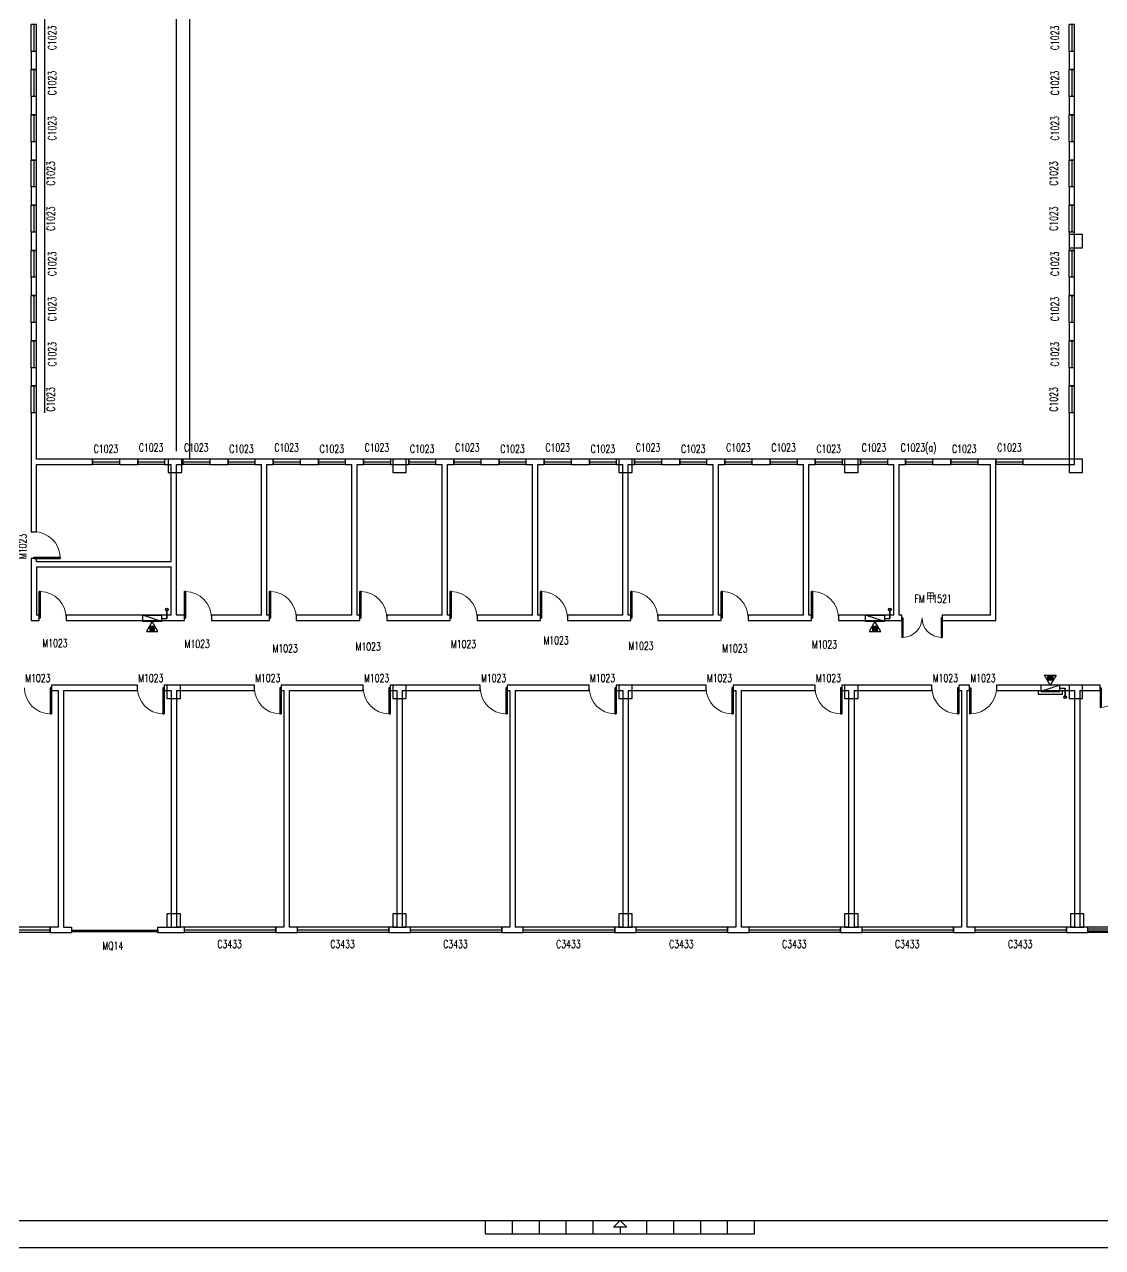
# Model space of a CAD drawing. Header units: inches. Extents: x -867 to 118033, y 1134206 to 1218306.
# Drawn here: x 36433 to 76525, y 1134206 to 1179677 of the extents above; entities that cross this region are included whole.
import ezdxf

# ---------------------------------------------------------------- set-up
doc = ezdxf.new("R2010")
doc.units = ezdxf.units.IN
doc.header["$MEASUREMENT"] = 0
for name, color, linetype in [('COLUMN', 10, 'Continuous'), ('CURTWALL', 10, 'Continuous'), ('DOOR_FIRE', 10, 'Continuous'), ('DOOR_FIRE_TEXT', 10, 'Continuous'), ('WALL', 10, 'Continuous'), ('WINDOW', 10, 'Continuous'), ('WINDOW_TEXT', 10, 'Continuous')]:
    doc.layers.add(name, color=color, linetype=linetype)
doc.styles.add('_TCH_WINDOW', font='SIMPLEX', dxfattribs={"bigfont": 'GBCBIG'})

msp = doc.modelspace()

# ---------------------------------------------------------------- linework, layer by layer
at = {"color": 7}
for p, q in [((42083, 1163816), (42083, 1187817)), ((42583, 1163516), (42583, 1188117)), ((53583, 1134711), (53583, 1135211)), ((54583, 1134711), (54583, 1135211)), ((55583, 1134711), (55583, 1135211)), ((56583, 1134711), (56583, 1135211)), ((57583, 1134711), (57583, 1135211)), ((58583, 1134961), (58583, 1134711)), ((59583, 1134711), (59583, 1135211)), ((60583, 1134711), (60583, 1135211)), ((61583, 1134711), (61583, 1135211)), ((62583, 1134711), (62583, 1135211)), ((63583, 1134711), (63583, 1135211)), ((53583, 1134711), (63583, 1134711)), ((-867, 1134206), (118033, 1134206))]:
    msp.add_line(p, q, dxfattribs=at)
at = {"color": 1}
for p, q in [((41733, 1157596), (41733, 1157926)), ((68613, 1157596), (68613, 1157926)), ((41533, 1157596), (41733, 1157596)), ((68413, 1157596), (68613, 1157596)), ((74933, 1154997), (75133, 1154997)), ((74933, 1154997), (75133, 1154997)), ((75133, 1154997), (75133, 1154667)), ((75133, 1154997), (75133, 1154667))]:
    msp.add_line(p, q, dxfattribs=at)
at = {"color": 1, "linetype": 'Continuous', "ltscale": 2}
for p, q in [((41733, 1157926), (41733, 1157596)), ((68613, 1157926), (68613, 1157596)), ((75133, 1154667), (75133, 1154997)), ((75133, 1154667), (75133, 1154997))]:
    msp.add_line(p, q, dxfattribs=at)
at = {"color": 8}
for p, q in [((41095, 1157122), (41271, 1157298)), ((41095, 1157263), (41129, 1157298)), ((41095, 1157235), (41157, 1157298)), ((41095, 1157206), (41186, 1157298)), ((41095, 1157178), (41214, 1157298)), ((41095, 1157150), (41242, 1157298)), ((41123, 1157122), (41271, 1157269)), ((41151, 1157122), (41271, 1157241)), ((67975, 1157178), (68094, 1157298)), ((67975, 1157206), (68066, 1157298)), ((67975, 1157263), (68009, 1157298)), ((67975, 1157235), (68037, 1157298)), ((67975, 1157150), (68122, 1157298)), ((67975, 1157122), (68151, 1157298)), ((68003, 1157122), (68151, 1157269)), ((68031, 1157122), (68151, 1157241)), ((41179, 1157122), (41271, 1157213)), ((41208, 1157122), (41271, 1157184)), ((41236, 1157122), (41271, 1157156)), ((68059, 1157122), (68151, 1157213)), ((68088, 1157122), (68151, 1157184)), ((68116, 1157122), (68151, 1157156)), ((74495, 1155471), (74671, 1155295)), ((74495, 1155443), (74642, 1155295)), ((74495, 1155415), (74614, 1155295)), ((74523, 1155471), (74671, 1155324)), ((74551, 1155471), (74671, 1155352)), ((74579, 1155471), (74671, 1155380)), ((74608, 1155471), (74671, 1155409)), ((74636, 1155471), (74671, 1155437)), ((74495, 1155387), (74586, 1155295)), ((74495, 1155358), (74557, 1155295)), ((74495, 1155330), (74529, 1155295))]:
    msp.add_line(p, q, dxfattribs=at)
at = {"color": 7}
msp.add_lwpolyline([(117033, 1135206), (117033, 1217306), (1633, 1217306), (1633, 1135206)], close=True, dxfattribs=at)
msp.add_lwpolyline([(41643, 1187817), (37183, 1187817), (37183, 1165237)], dxfattribs=at)
at = {"color": 30, "linetype": 'Continuous'}
for points in [[(40833, 1157716), (41533, 1157716), (41533, 1157476), (40833, 1157476)], [(40833, 1157716), (41533, 1157716), (41533, 1157476), (40833, 1157716)], [(67713, 1157716), (68413, 1157716), (68413, 1157476), (67713, 1157716)], [(67713, 1157716), (68413, 1157716), (68413, 1157476), (67713, 1157476)], [(74233, 1154877), (74933, 1154877), (74933, 1155117), (74233, 1155117)], [(74233, 1154877), (74933, 1154877), (74933, 1155117), (74233, 1155117)], [(74233, 1154877), (74933, 1154877), (74933, 1155117), (74233, 1154877)], [(74233, 1154877), (74933, 1154877), (74933, 1155117), (74233, 1154877)]]:
    msp.add_lwpolyline(points, close=True, dxfattribs=at)
at = {"color": 2}
for points in [[(41183, 1157476), (40968, 1157104), (41397, 1157104)], [(41095, 1157122), (41271, 1157122), (41271, 1157298), (41095, 1157298)], [(68063, 1157476), (67848, 1157104), (68277, 1157104)], [(67975, 1157122), (68151, 1157122), (68151, 1157298), (67975, 1157298)], [(74583, 1155117), (74368, 1155489), (74797, 1155489)], [(74495, 1155471), (74671, 1155471), (74671, 1155295), (74495, 1155295)]]:
    msp.add_lwpolyline(points, close=True, dxfattribs=at)
at = {"color": 30}
msp.add_lwpolyline([(74133, 1154916), (74133, 1154776), (75033, 1154776), (75033, 1154916)], dxfattribs=at)
at = {"color": 7}
msp.add_polyline3d([(58833, 1134961, 0), (58333, 1134961, 0), (58583, 1135211, 0)], close=True, dxfattribs=at)
at = {"color": 2}
for centre in [(41733, 1157926), (68613, 1157926), (75133, 1154667), (75133, 1154667)]:
    msp.add_circle(centre, 50, dxfattribs=at)
at = {"layer": 'COLUMN', "color": 2, "ltscale": 3}
for points in [[(75783, 1171367), (75783, 1171867), (75283, 1171867), (75283, 1171367)], [(42283, 1163016), (42283, 1163516), (41783, 1163516), (41783, 1163016)], [(50633, 1163016), (50633, 1163516), (50133, 1163516), (50133, 1163016)], [(59033, 1163016), (59033, 1163516), (58533, 1163516), (58533, 1163016)], [(67433, 1163016), (67433, 1163516), (66933, 1163516), (66933, 1163016)], [(75783, 1163016), (75783, 1163516), (75283, 1163516), (75283, 1163016)], [(42233, 1154617), (42233, 1155117), (41733, 1155117), (41733, 1154617)], [(50633, 1154617), (50633, 1155117), (50133, 1155117), (50133, 1154617)], [(59033, 1154617), (59033, 1155117), (58533, 1155117), (58533, 1154617)], [(67433, 1154617), (67433, 1155117), (66933, 1155117), (66933, 1154617)], [(75783, 1154617), (75783, 1155117), (75283, 1155117), (75283, 1154617)], [(42233, 1146117), (42233, 1146617), (41733, 1146617), (41733, 1146117)], [(50633, 1146117), (50633, 1146617), (50133, 1146617), (50133, 1146117)], [(59033, 1146117), (59033, 1146617), (58533, 1146617), (58533, 1146117)], [(67433, 1146117), (67433, 1146617), (66933, 1146617), (66933, 1146117)], [(75833, 1146117), (75833, 1146617), (75333, 1146617), (75333, 1146117)]]:
    msp.add_lwpolyline(points, close=True, dxfattribs=at)
at = {"layer": 'CURTWALL', "color": 4}
for p, q in [((41423, 1145997), (38183, 1145997)), ((41423, 1145947), (38183, 1145947))]:
    msp.add_line(p, q, dxfattribs=at)
at = {"layer": 'DOOR_FIRE', "color": 7}
for p, q in [((69063, 1157617), (69100, 1157617)), ((69063, 1157617), (69063, 1156885)), ((69100, 1157617), (69100, 1156885)), ((70525, 1157617), (70525, 1156885)), ((70563, 1157617), (70525, 1157617)), ((70563, 1157617), (70563, 1156885)), ((69100, 1156885), (69063, 1156885)), ((70525, 1156885), (70563, 1156885)), ((76433, 1155017), (76470, 1155017)), ((76433, 1155017), (76433, 1154285)), ((76470, 1155017), (76470, 1154285)), ((76470, 1154285), (76433, 1154285))]:
    msp.add_line(p, q, dxfattribs=at)
at = {"layer": 'DOOR_FIRE', "color": 7, "lineweight": 13}
for centre, start, end in [((69081, 1157617), 271.4693, 0), ((70544, 1157617), 180, 268.5307), ((76451, 1155017), 271.4693, 0)]:
    msp.add_arc(centre, 731, start, end, dxfattribs=at)
at = {"layer": 'WALL', "color": 2}
for p, q in [((36683, 1178677), (36683, 1177997)), ((36883, 1178677), (36683, 1178677)), ((36883, 1177997), (36883, 1178677)), ((75283, 1178677), (75283, 1177997)), ((75483, 1178677), (75283, 1178677)), ((75483, 1177997), (75483, 1178677)), ((36683, 1177997), (36883, 1177997)), ((75283, 1177997), (75483, 1177997)), ((36883, 1176997), (36683, 1176997)), ((36683, 1176997), (36683, 1176317)), ((36883, 1176317), (36883, 1176997)), ((75283, 1176997), (75283, 1176317)), ((75483, 1176997), (75283, 1176997)), ((75483, 1176317), (75483, 1176997)), ((36683, 1176317), (36883, 1176317)), ((75283, 1176317), (75483, 1176317)), ((36883, 1175317), (36683, 1175317)), ((36683, 1175317), (36683, 1174637)), ((36883, 1174637), (36883, 1175317)), ((75283, 1175317), (75283, 1174637)), ((75483, 1175317), (75283, 1175317)), ((75483, 1174637), (75483, 1175317)), ((36683, 1174637), (36883, 1174637)), ((75283, 1174637), (75483, 1174637)), ((36883, 1173637), (36683, 1173637)), ((36683, 1173637), (36683, 1172957)), ((36883, 1172957), (36883, 1173637)), ((75283, 1173637), (75283, 1172957)), ((75483, 1173637), (75283, 1173637)), ((75483, 1172957), (75483, 1173637)), ((36683, 1172957), (36883, 1172957)), ((75283, 1172957), (75483, 1172957)), ((36883, 1171957), (36683, 1171957)), ((36683, 1171957), (36683, 1171277)), ((36883, 1171277), (36883, 1171957)), ((75483, 1171957), (75283, 1171957)), ((75283, 1171957), (75283, 1171277)), ((75483, 1171277), (75483, 1171957)), ((36683, 1171277), (36883, 1171277)), ((75283, 1171277), (75483, 1171277)), ((36683, 1170277), (36683, 1169597)), ((36883, 1170277), (36683, 1170277)), ((36883, 1169597), (36883, 1170277)), ((75283, 1170277), (75283, 1169597)), ((75483, 1170277), (75283, 1170277)), ((75483, 1169597), (75483, 1170277)), ((36683, 1169597), (36883, 1169597)), ((75283, 1169597), (75483, 1169597)), ((36883, 1168597), (36683, 1168597)), ((36683, 1168597), (36683, 1167917)), ((36883, 1167917), (36883, 1168597)), ((75283, 1168597), (75283, 1167917)), ((75483, 1168597), (75283, 1168597)), ((75483, 1167917), (75483, 1168597)), ((36683, 1167917), (36883, 1167917)), ((75283, 1167917), (75483, 1167917)), ((36883, 1166917), (36683, 1166917)), ((36683, 1166917), (36683, 1166237)), ((36883, 1166237), (36883, 1166917)), ((75283, 1166917), (75283, 1166237)), ((75483, 1166917), (75283, 1166917)), ((75483, 1166237), (75483, 1166917)), ((36683, 1166237), (36883, 1166237)), ((75283, 1166237), (75483, 1166237)), ((36883, 1165237), (36683, 1165237)), ((36683, 1165237), (36683, 1163416)), ((36883, 1163516), (36883, 1165237)), ((75283, 1165237), (75283, 1163516)), ((75483, 1165237), (75283, 1165237)), ((75483, 1163316), (75483, 1165237)), ((36683, 1163416), (36683, 1160817)), ((38963, 1163516), (36883, 1163516)), ((36883, 1160817), (36883, 1163316)), ((36883, 1163316), (38963, 1163316)), ((38963, 1163316), (38963, 1163516)), ((39963, 1163516), (39963, 1163316)), ((40643, 1163516), (39963, 1163516)), ((39963, 1163316), (40643, 1163316)), ((40643, 1163316), (40643, 1163516)), ((41643, 1163516), (41643, 1163316)), ((41983, 1163516), (41643, 1163516)), ((41643, 1163316), (41883, 1163316)), ((41883, 1159717), (41883, 1163316)), ((42323, 1163516), (41983, 1163516)), ((42083, 1159617), (42083, 1163316)), ((42083, 1163316), (42323, 1163316)), ((42323, 1163316), (42323, 1163516)), ((44003, 1163516), (43323, 1163516)), ((43323, 1163516), (43323, 1163316)), ((43323, 1163316), (44003, 1163316)), ((44003, 1163316), (44003, 1163516)), ((45343, 1163516), (45003, 1163516)), ((45003, 1163516), (45003, 1163316)), ((45003, 1163316), (45243, 1163316)), ((45243, 1157716), (45243, 1163316)), ((45683, 1163516), (45343, 1163516)), ((45443, 1163316), (45683, 1163316)), ((45443, 1157716), (45443, 1163316)), ((45683, 1163316), (45683, 1163516)), ((47363, 1163516), (46683, 1163516)), ((46683, 1163516), (46683, 1163316)), ((46683, 1163316), (47363, 1163316)), ((47363, 1163316), (47363, 1163516)), ((48703, 1163516), (48363, 1163516)), ((48363, 1163516), (48363, 1163316)), ((48363, 1163316), (48603, 1163316)), ((48603, 1157716), (48603, 1163316)), ((49043, 1163516), (48703, 1163516)), ((48803, 1157716), (48803, 1163316)), ((48803, 1163316), (49043, 1163316)), ((49043, 1163316), (49043, 1163516)), ((50723, 1163516), (50043, 1163516)), ((50043, 1163516), (50043, 1163316)), ((50043, 1163316), (50723, 1163316)), ((50723, 1163316), (50723, 1163516)), ((52063, 1163516), (51723, 1163516)), ((51723, 1163516), (51723, 1163316)), ((51723, 1163316), (51963, 1163316)), ((51963, 1157716), (51963, 1163316)), ((52403, 1163516), (52063, 1163516)), ((52163, 1157716), (52163, 1163316)), ((52163, 1163316), (52403, 1163316)), ((52403, 1163316), (52403, 1163516)), ((54083, 1163516), (53403, 1163516)), ((53403, 1163516), (53403, 1163316)), ((53403, 1163316), (54083, 1163316)), ((54083, 1163316), (54083, 1163516)), ((55423, 1163516), (55083, 1163516)), ((55083, 1163516), (55083, 1163316)), ((55083, 1163316), (55323, 1163316)), ((55323, 1157716), (55323, 1163316)), ((55763, 1163516), (55423, 1163516)), ((55523, 1163316), (55763, 1163316)), ((55523, 1157716), (55523, 1163316)), ((55763, 1163316), (55763, 1163516)), ((57443, 1163516), (56763, 1163516)), ((56763, 1163516), (56763, 1163316)), ((56763, 1163316), (57443, 1163316)), ((57443, 1163316), (57443, 1163516)), ((58783, 1163516), (58443, 1163516)), ((58443, 1163516), (58443, 1163316)), ((58443, 1163316), (58683, 1163316)), ((58683, 1157716), (58683, 1163316)), ((59123, 1163516), (58783, 1163516)), ((58883, 1157716), (58883, 1163316)), ((58883, 1163316), (59123, 1163316)), ((59123, 1163316), (59123, 1163516)), ((60803, 1163516), (60123, 1163516)), ((60123, 1163516), (60123, 1163316)), ((60123, 1163316), (60803, 1163316)), ((60803, 1163316), (60803, 1163516)), ((61803, 1163516), (61803, 1163316)), ((62143, 1163516), (61803, 1163516)), ((61803, 1163316), (62043, 1163316)), ((62043, 1157716), (62043, 1163316)), ((62483, 1163516), (62143, 1163516)), ((62243, 1157716), (62243, 1163316)), ((62243, 1163316), (62483, 1163316)), ((62483, 1163316), (62483, 1163516)), ((63483, 1163516), (63483, 1163316)), ((64163, 1163516), (63483, 1163516)), ((63483, 1163316), (64163, 1163316)), ((64163, 1163316), (64163, 1163516)), ((65503, 1163516), (65163, 1163516)), ((65163, 1163516), (65163, 1163316)), ((65163, 1163316), (65403, 1163316)), ((65403, 1157716), (65403, 1163316)), ((65843, 1163516), (65503, 1163516)), ((65603, 1157716), (65603, 1163316)), ((65603, 1163316), (65843, 1163316)), ((65843, 1163316), (65843, 1163516)), ((66843, 1163516), (66843, 1163316)), ((67523, 1163516), (66843, 1163516)), ((66843, 1163316), (67523, 1163316)), ((67523, 1163316), (67523, 1163516)), ((68523, 1163516), (68523, 1163316)), ((68863, 1163516), (68523, 1163516)), ((68523, 1163316), (68763, 1163316)), ((68763, 1157716), (68763, 1163316)), ((69203, 1163516), (68863, 1163516)), ((68963, 1157716), (68963, 1163316)), ((68963, 1163316), (69203, 1163316)), ((69203, 1163316), (69203, 1163516)), ((70883, 1163516), (70203, 1163516)), ((70203, 1163516), (70203, 1163316)), ((70203, 1163316), (70883, 1163316)), ((70883, 1163316), (70883, 1163516)), ((71883, 1163516), (71883, 1163316)), ((72463, 1163516), (71883, 1163516)), ((71883, 1163316), (72363, 1163316)), ((72363, 1157716), (72363, 1163316)), ((72563, 1163516), (72463, 1163516)), ((72563, 1163316), (72563, 1163516)), ((72563, 1157517), (72563, 1163316)), ((75283, 1163516), (73563, 1163516)), ((73563, 1163516), (73563, 1163316)), ((73563, 1163316), (75483, 1163316)), ((36683, 1160817), (36883, 1160817)), ((36683, 1159817), (36683, 1159617)), ((36883, 1159817), (36683, 1159817)), ((36683, 1159617), (36683, 1157517)), ((36883, 1159717), (36883, 1159817)), ((36883, 1159717), (41883, 1159717)), ((36883, 1159517), (41883, 1159517)), ((36883, 1159517), (36883, 1157716)), ((41883, 1157716), (41883, 1159517)), ((42083, 1157716), (42083, 1159617)), ((36983, 1157716), (36883, 1157716)), ((36983, 1157517), (36983, 1157716)), ((37983, 1157716), (37983, 1157517)), ((41883, 1157716), (37983, 1157716)), ((42383, 1157716), (42083, 1157716)), ((42383, 1157517), (42383, 1157716)), ((45243, 1157716), (43383, 1157716)), ((43383, 1157716), (43383, 1157517)), ((45543, 1157716), (45443, 1157716)), ((45543, 1157517), (45543, 1157716)), ((48603, 1157716), (46543, 1157716)), ((46543, 1157716), (46543, 1157517)), ((48903, 1157716), (48803, 1157716)), ((48903, 1157517), (48903, 1157716)), ((51963, 1157716), (49903, 1157716)), ((49903, 1157716), (49903, 1157517)), ((52263, 1157716), (52163, 1157716)), ((52263, 1157517), (52263, 1157716)), ((53263, 1157716), (53263, 1157517)), ((55323, 1157716), (53263, 1157716)), ((55623, 1157716), (55523, 1157716)), ((55623, 1157517), (55623, 1157716)), ((56623, 1157716), (56623, 1157517)), ((58683, 1157716), (56623, 1157716)), ((58983, 1157716), (58883, 1157716)), ((58983, 1157517), (58983, 1157716)), ((59983, 1157716), (59983, 1157517)), ((62043, 1157716), (59983, 1157716)), ((62343, 1157716), (62243, 1157716)), ((62343, 1157517), (62343, 1157716)), ((65403, 1157716), (63343, 1157716)), ((63343, 1157716), (63343, 1157517)), ((65703, 1157716), (65603, 1157716)), ((65703, 1157517), (65703, 1157716)), ((68763, 1157716), (66703, 1157716)), ((66703, 1157716), (66703, 1157517)), ((69063, 1157716), (68963, 1157716)), ((69063, 1157517), (69063, 1157716)), ((70563, 1157716), (70563, 1157517)), ((72363, 1157716), (70563, 1157716)), ((36683, 1157517), (36983, 1157517)), ((37983, 1157517), (41983, 1157517)), ((41983, 1157517), (42383, 1157517)), ((43383, 1157517), (45343, 1157517)), ((45343, 1157517), (45543, 1157517)), ((46543, 1157517), (48703, 1157517)), ((48703, 1157517), (48903, 1157517)), ((49903, 1157517), (52063, 1157517)), ((52063, 1157517), (52263, 1157517)), ((53263, 1157517), (55423, 1157517)), ((55423, 1157517), (55623, 1157517)), ((56623, 1157517), (58783, 1157517)), ((58783, 1157517), (58983, 1157517)), ((59983, 1157517), (62143, 1157517)), ((62143, 1157517), (62343, 1157517)), ((63343, 1157517), (65503, 1157517)), ((65503, 1157517), (65703, 1157517)), ((66703, 1157517), (68863, 1157517)), ((68863, 1157517), (69063, 1157517)), ((70563, 1157517), (72563, 1157517)), ((37783, 1155117), (37433, 1155117)), ((37433, 1155117), (37433, 1154916)), ((40633, 1155117), (37783, 1155117)), ((40633, 1154916), (40633, 1155117)), ((41633, 1155117), (41633, 1154916)), ((41983, 1155117), (41633, 1155117)), ((44983, 1155117), (41983, 1155117)), ((44983, 1154916), (44983, 1155117)), ((46183, 1155117), (45983, 1155117)), ((45983, 1155117), (45983, 1154916)), ((49033, 1155117), (46183, 1155117)), ((49033, 1154916), (49033, 1155117)), ((50033, 1155117), (50033, 1154916)), ((50383, 1155117), (50033, 1155117)), ((53383, 1155117), (50383, 1155117)), ((53383, 1154916), (53383, 1155117)), ((54383, 1155117), (54383, 1154916)), ((54583, 1155117), (54383, 1155117)), ((57433, 1155117), (54583, 1155117)), ((57433, 1154916), (57433, 1155117)), ((58433, 1155117), (58433, 1154916)), ((58783, 1155117), (58433, 1155117)), ((61783, 1155117), (58783, 1155117)), ((61783, 1154916), (61783, 1155117)), ((62983, 1155117), (62783, 1155117)), ((62783, 1155117), (62783, 1154916)), ((65833, 1155117), (62983, 1155117)), ((65833, 1154916), (65833, 1155117)), ((66833, 1155117), (66833, 1154916)), ((67183, 1155117), (66833, 1155117)), ((70183, 1155117), (67183, 1155117)), ((70183, 1154916), (70183, 1155117)), ((71383, 1155117), (71183, 1155117)), ((71183, 1155117), (71183, 1154916)), ((71583, 1155117), (71383, 1155117)), ((71583, 1154916), (71583, 1155117)), ((72583, 1155117), (72583, 1154916)), ((75583, 1155117), (72583, 1155117)), ((76433, 1155117), (75583, 1155117)), ((76433, 1154916), (76433, 1155117)), ((37433, 1154916), (37683, 1154916)), ((37683, 1154916), (37683, 1146117)), ((37883, 1154916), (40633, 1154916)), ((37883, 1154916), (37883, 1146117)), ((41633, 1154916), (41883, 1154916)), ((41883, 1154916), (41883, 1146117)), ((42083, 1154916), (44983, 1154916)), ((42083, 1154916), (42083, 1146117)), ((45983, 1154916), (46083, 1154916)), ((46083, 1154916), (46083, 1146117)), ((46283, 1154916), (49033, 1154916)), ((46283, 1154916), (46283, 1146117)), ((50033, 1154916), (50283, 1154916)), ((50283, 1154916), (50283, 1146117)), ((50483, 1154916), (50483, 1146117)), ((50483, 1154916), (53383, 1154916)), ((54383, 1154916), (54483, 1154916)), ((54483, 1154916), (54483, 1146117)), ((54683, 1154916), (54683, 1146117)), ((54683, 1154916), (57433, 1154916)), ((58433, 1154916), (58683, 1154916)), ((58683, 1154916), (58683, 1146117)), ((58883, 1154916), (58883, 1146117)), ((58883, 1154916), (61783, 1154916)), ((62783, 1154916), (62883, 1154916)), ((62883, 1154916), (62883, 1146117)), ((63083, 1154916), (65833, 1154916)), ((63083, 1154916), (63083, 1146117)), ((66833, 1154916), (67083, 1154916)), ((67083, 1154916), (67083, 1146117)), ((67283, 1154916), (67283, 1146117)), ((67283, 1154916), (70183, 1154916)), ((71183, 1154916), (71283, 1154916)), ((71283, 1154916), (71283, 1146117)), ((71483, 1154916), (71583, 1154916)), ((71483, 1154916), (71483, 1146117)), ((72583, 1154916), (75483, 1154916)), ((75483, 1154916), (75483, 1146117)), ((75683, 1154916), (76433, 1154916)), ((75683, 1154916), (75683, 1146117)), ((37383, 1146117), (37383, 1145917)), ((37683, 1146117), (37383, 1146117)), ((37383, 1145917), (37783, 1145917)), ((37783, 1145917), (38183, 1145917)), ((37883, 1146117), (38183, 1146117)), ((38183, 1146117), (38183, 1145917)), ((41383, 1146117), (41383, 1145917)), ((41383, 1146117), (41883, 1146117)), ((41383, 1145917), (41983, 1145917)), ((41983, 1145917), (42383, 1145917)), ((42383, 1146117), (42083, 1146117)), ((42383, 1145917), (42383, 1146117)), ((46083, 1146117), (45783, 1146117)), ((45783, 1146117), (45783, 1145917)), ((45783, 1145917), (46183, 1145917)), ((46183, 1145917), (46583, 1145917)), ((46583, 1146117), (46283, 1146117)), ((46583, 1145917), (46583, 1146117)), ((49983, 1146117), (49983, 1145917)), ((50283, 1146117), (49983, 1146117)), ((49983, 1145917), (50383, 1145917)), ((50383, 1145917), (50783, 1145917)), ((50783, 1146117), (50483, 1146117)), ((50783, 1145917), (50783, 1146117)), ((54183, 1146117), (54183, 1145917)), ((54483, 1146117), (54183, 1146117)), ((54183, 1145917), (54583, 1145917)), ((54583, 1145917), (54983, 1145917)), ((54983, 1146117), (54683, 1146117)), ((54983, 1145917), (54983, 1146117)), ((58383, 1146117), (58383, 1145917)), ((58683, 1146117), (58383, 1146117)), ((58383, 1145917), (58783, 1145917)), ((58783, 1145917), (59183, 1145917)), ((59183, 1146117), (58883, 1146117)), ((59183, 1145917), (59183, 1146117)), ((62883, 1146117), (62583, 1146117)), ((62583, 1146117), (62583, 1145917)), ((62583, 1145917), (62983, 1145917)), ((62983, 1145917), (63383, 1145917)), ((63383, 1146117), (63083, 1146117)), ((63383, 1145917), (63383, 1146117)), ((67083, 1146117), (66783, 1146117)), ((66783, 1146117), (66783, 1145917)), ((66783, 1145917), (67183, 1145917)), ((67183, 1145917), (67583, 1145917)), ((67583, 1146117), (67283, 1146117)), ((67583, 1145917), (67583, 1146117)), ((70983, 1146117), (70983, 1145917)), ((71283, 1146117), (70983, 1146117)), ((70983, 1145917), (71383, 1145917)), ((71383, 1145917), (71783, 1145917)), ((71783, 1146117), (71483, 1146117)), ((71783, 1145917), (71783, 1146117)), ((75183, 1146117), (75183, 1145917)), ((75483, 1146117), (75183, 1146117)), ((75183, 1145917), (75583, 1145917)), ((75583, 1145917), (75983, 1145917)), ((75983, 1146117), (75683, 1146117)), ((75983, 1145917), (75983, 1146117))]:
    msp.add_line(p, q, dxfattribs=at)
at = {"layer": 'WINDOW', "color": 4}
for p, q in [((36683, 1178677), (36683, 1179677)), ((36883, 1179677), (36683, 1179677)), ((36783, 1179677), (36783, 1178677)), ((36883, 1178677), (36883, 1179677)), ((75283, 1178677), (75283, 1179677)), ((75483, 1179677), (75283, 1179677)), ((75383, 1179677), (75383, 1178677)), ((75483, 1178677), (75483, 1179677)), ((36883, 1178677), (36683, 1178677)), ((75483, 1178677), (75283, 1178677)), ((36883, 1177997), (36683, 1177997)), ((36683, 1176997), (36683, 1177997)), ((36783, 1177997), (36783, 1176997)), ((36883, 1176997), (36883, 1177997)), ((75283, 1176997), (75283, 1177997)), ((75483, 1177997), (75283, 1177997)), ((75383, 1177997), (75383, 1176997)), ((75483, 1176997), (75483, 1177997)), ((36883, 1176997), (36683, 1176997)), ((75483, 1176997), (75283, 1176997)), ((36683, 1175317), (36683, 1176317)), ((36883, 1176317), (36683, 1176317)), ((36783, 1176317), (36783, 1175317)), ((36883, 1175317), (36883, 1176317)), ((75283, 1175317), (75283, 1176317)), ((75483, 1176317), (75283, 1176317)), ((75383, 1176317), (75383, 1175317)), ((75483, 1175317), (75483, 1176317)), ((36883, 1175317), (36683, 1175317)), ((75483, 1175317), (75283, 1175317)), ((36883, 1174637), (36683, 1174637)), ((36683, 1173637), (36683, 1174637)), ((36783, 1174637), (36783, 1173637)), ((36883, 1173637), (36883, 1174637)), ((75283, 1173637), (75283, 1174637)), ((75483, 1174637), (75283, 1174637)), ((75383, 1174637), (75383, 1173637)), ((75483, 1173637), (75483, 1174637)), ((36883, 1173637), (36683, 1173637)), ((75483, 1173637), (75283, 1173637)), ((36683, 1171957), (36683, 1172957)), ((36883, 1172957), (36683, 1172957)), ((36783, 1172957), (36783, 1171957)), ((36883, 1171957), (36883, 1172957)), ((75483, 1172957), (75283, 1172957)), ((75283, 1171957), (75283, 1172957)), ((75383, 1172957), (75383, 1171957)), ((75483, 1171957), (75483, 1172957)), ((36883, 1171957), (36683, 1171957)), ((75483, 1171957), (75283, 1171957)), ((36883, 1171277), (36683, 1171277)), ((36683, 1170277), (36683, 1171277)), ((36783, 1171277), (36783, 1170277)), ((36883, 1170277), (36883, 1171277)), ((75283, 1170277), (75283, 1171277)), ((75483, 1171277), (75283, 1171277)), ((75383, 1171277), (75383, 1170277)), ((75483, 1170277), (75483, 1171277)), ((36883, 1170277), (36683, 1170277)), ((75483, 1170277), (75283, 1170277)), ((36883, 1169597), (36683, 1169597)), ((36683, 1168597), (36683, 1169597)), ((36783, 1169597), (36783, 1168597)), ((36883, 1168597), (36883, 1169597)), ((75283, 1168597), (75283, 1169597)), ((75483, 1169597), (75283, 1169597)), ((75383, 1169597), (75383, 1168597)), ((75483, 1168597), (75483, 1169597)), ((36883, 1168597), (36683, 1168597)), ((75483, 1168597), (75283, 1168597)), ((36883, 1167917), (36683, 1167917)), ((36683, 1166917), (36683, 1167917)), ((36783, 1167917), (36783, 1166917)), ((36883, 1166917), (36883, 1167917)), ((75483, 1167917), (75283, 1167917)), ((75283, 1166917), (75283, 1167917)), ((75383, 1167917), (75383, 1166917)), ((75483, 1166917), (75483, 1167917)), ((36883, 1166917), (36683, 1166917)), ((75483, 1166917), (75283, 1166917)), ((36883, 1166237), (36683, 1166237)), ((36683, 1165237), (36683, 1166237)), ((36783, 1166237), (36783, 1165237)), ((36883, 1165237), (36883, 1166237)), ((75283, 1165237), (75283, 1166237)), ((75483, 1166237), (75283, 1166237)), ((75383, 1166237), (75383, 1165237)), ((75483, 1165237), (75483, 1166237)), ((36883, 1165237), (36683, 1165237)), ((75483, 1165237), (75283, 1165237)), ((39963, 1163516), (38963, 1163516)), ((38963, 1163516), (38963, 1163316)), ((38963, 1163416), (39963, 1163416)), ((39963, 1163316), (38963, 1163316)), ((39963, 1163516), (39963, 1163316)), ((41643, 1163516), (40643, 1163516)), ((40643, 1163516), (40643, 1163316)), ((40643, 1163416), (41643, 1163416)), ((41643, 1163316), (40643, 1163316)), ((41643, 1163516), (41643, 1163316)), ((42323, 1163516), (42323, 1163316)), ((43323, 1163516), (42323, 1163516)), ((42323, 1163416), (43323, 1163416)), ((43323, 1163316), (42323, 1163316)), ((43323, 1163516), (43323, 1163316)), ((45003, 1163516), (44003, 1163516)), ((44003, 1163516), (44003, 1163316)), ((44003, 1163416), (45003, 1163416)), ((45003, 1163316), (44003, 1163316)), ((45003, 1163516), (45003, 1163316)), ((45683, 1163516), (45683, 1163316)), ((46683, 1163516), (45683, 1163516)), ((45683, 1163416), (46683, 1163416)), ((46683, 1163316), (45683, 1163316)), ((46683, 1163516), (46683, 1163316)), ((48363, 1163516), (47363, 1163516)), ((47363, 1163516), (47363, 1163316)), ((47363, 1163416), (48363, 1163416)), ((48363, 1163316), (47363, 1163316)), ((48363, 1163516), (48363, 1163316)), ((49043, 1163516), (49043, 1163316)), ((50043, 1163516), (49043, 1163516)), ((49043, 1163416), (50043, 1163416)), ((50043, 1163316), (49043, 1163316)), ((50043, 1163516), (50043, 1163316)), ((50723, 1163516), (50723, 1163316)), ((51723, 1163516), (50723, 1163516)), ((50723, 1163416), (51723, 1163416)), ((51723, 1163316), (50723, 1163316)), ((51723, 1163516), (51723, 1163316)), ((53403, 1163516), (52403, 1163516)), ((52403, 1163516), (52403, 1163316)), ((52403, 1163416), (53403, 1163416)), ((53403, 1163316), (52403, 1163316)), ((53403, 1163516), (53403, 1163316)), ((54083, 1163516), (54083, 1163316)), ((55083, 1163516), (54083, 1163516)), ((54083, 1163416), (55083, 1163416)), ((55083, 1163316), (54083, 1163316)), ((55083, 1163516), (55083, 1163316)), ((56763, 1163516), (55763, 1163516)), ((55763, 1163516), (55763, 1163316)), ((55763, 1163416), (56763, 1163416)), ((56763, 1163316), (55763, 1163316)), ((56763, 1163516), (56763, 1163316)), ((57443, 1163516), (57443, 1163316)), ((58443, 1163516), (57443, 1163516)), ((57443, 1163416), (58443, 1163416)), ((58443, 1163316), (57443, 1163316)), ((58443, 1163516), (58443, 1163316)), ((60123, 1163516), (59123, 1163516)), ((59123, 1163516), (59123, 1163316)), ((59123, 1163416), (60123, 1163416)), ((60123, 1163316), (59123, 1163316)), ((60123, 1163516), (60123, 1163316)), ((61803, 1163516), (60803, 1163516)), ((60803, 1163516), (60803, 1163316)), ((60803, 1163416), (61803, 1163416)), ((61803, 1163316), (60803, 1163316)), ((61803, 1163516), (61803, 1163316)), ((63483, 1163516), (62483, 1163516)), ((62483, 1163516), (62483, 1163316)), ((62483, 1163416), (63483, 1163416)), ((63483, 1163316), (62483, 1163316)), ((63483, 1163516), (63483, 1163316)), ((65163, 1163516), (64163, 1163516)), ((64163, 1163516), (64163, 1163316)), ((64163, 1163416), (65163, 1163416)), ((65163, 1163316), (64163, 1163316)), ((65163, 1163516), (65163, 1163316)), ((65843, 1163516), (65843, 1163316)), ((66843, 1163516), (65843, 1163516)), ((65843, 1163416), (66843, 1163416)), ((66843, 1163316), (65843, 1163316)), ((66843, 1163516), (66843, 1163316)), ((68523, 1163516), (67523, 1163516)), ((67523, 1163516), (67523, 1163316)), ((67523, 1163416), (68523, 1163416)), ((68523, 1163316), (67523, 1163316)), ((68523, 1163516), (68523, 1163316)), ((70203, 1163516), (69203, 1163516)), ((69203, 1163516), (69203, 1163316)), ((69203, 1163416), (70203, 1163416)), ((70203, 1163316), (69203, 1163316)), ((70203, 1163516), (70203, 1163316)), ((71883, 1163516), (70883, 1163516)), ((70883, 1163516), (70883, 1163316)), ((70883, 1163416), (71883, 1163416)), ((71883, 1163316), (70883, 1163316)), ((71883, 1163516), (71883, 1163316)), ((73563, 1163516), (72563, 1163516)), ((72563, 1163516), (72563, 1163316)), ((72563, 1163416), (73563, 1163416)), ((73563, 1163316), (72563, 1163316)), ((73563, 1163516), (73563, 1163316)), ((37383, 1146117), (33983, 1146117)), ((33983, 1146017), (37383, 1146017)), ((37383, 1145917), (33983, 1145917)), ((37383, 1145917), (37383, 1146117)), ((42383, 1145917), (42383, 1146117)), ((45783, 1146117), (42383, 1146117)), ((42383, 1146017), (45783, 1146017)), ((45783, 1145917), (42383, 1145917)), ((45783, 1145917), (45783, 1146117)), ((49983, 1146117), (46583, 1146117)), ((46583, 1145917), (46583, 1146117)), ((46583, 1146017), (49983, 1146017)), ((49983, 1145917), (46583, 1145917)), ((49983, 1145917), (49983, 1146117)), ((50783, 1145917), (50783, 1146117)), ((54183, 1146117), (50783, 1146117)), ((50783, 1146017), (54183, 1146017)), ((54183, 1145917), (50783, 1145917)), ((54183, 1145917), (54183, 1146117)), ((58383, 1146117), (54983, 1146117)), ((54983, 1145917), (54983, 1146117)), ((54983, 1146017), (58383, 1146017)), ((58383, 1145917), (54983, 1145917)), ((58383, 1145917), (58383, 1146117)), ((62583, 1146117), (59183, 1146117)), ((59183, 1145917), (59183, 1146117)), ((59183, 1146017), (62583, 1146017)), ((62583, 1145917), (59183, 1145917)), ((62583, 1145917), (62583, 1146117)), ((66783, 1146117), (63383, 1146117)), ((63383, 1145917), (63383, 1146117)), ((63383, 1146017), (66783, 1146017)), ((66783, 1145917), (63383, 1145917)), ((66783, 1145917), (66783, 1146117)), ((70983, 1146117), (67583, 1146117)), ((67583, 1145917), (67583, 1146117)), ((67583, 1146017), (70983, 1146017)), ((70983, 1145917), (67583, 1145917)), ((70983, 1145917), (70983, 1146117)), ((71783, 1145917), (71783, 1146117)), ((75183, 1146117), (71783, 1146117)), ((71783, 1146017), (75183, 1146017)), ((75183, 1145917), (71783, 1145917)), ((75183, 1145917), (75183, 1146117))]:
    msp.add_line(p, q, dxfattribs=at)
at = {"layer": 'WINDOW', "color": 7}
for p, q in [((36783, 1159817), (36783, 1159867)), ((36783, 1159867), (37758, 1159867)), ((36783, 1159817), (37758, 1159817)), ((37758, 1159867), (37758, 1159817)), ((37033, 1158592), (36983, 1158592)), ((36983, 1157617), (36983, 1158592)), ((37033, 1157617), (37033, 1158592)), ((42383, 1157617), (42383, 1158592)), ((42433, 1158592), (42383, 1158592)), ((42433, 1157617), (42433, 1158592)), ((45543, 1157617), (45543, 1158592)), ((45593, 1158592), (45543, 1158592)), ((45593, 1157617), (45593, 1158592)), ((48953, 1158592), (48903, 1158592)), ((48903, 1157617), (48903, 1158592)), ((48953, 1157617), (48953, 1158592)), ((52263, 1157617), (52263, 1158592)), ((52313, 1158592), (52263, 1158592)), ((52313, 1157617), (52313, 1158592)), ((55623, 1157617), (55623, 1158592)), ((55673, 1158592), (55623, 1158592)), ((55673, 1157617), (55673, 1158592)), ((58983, 1157617), (58983, 1158592)), ((59033, 1158592), (58983, 1158592)), ((59033, 1157617), (59033, 1158592)), ((62393, 1158592), (62343, 1158592)), ((62343, 1157617), (62343, 1158592)), ((62393, 1157617), (62393, 1158592)), ((65753, 1158592), (65703, 1158592)), ((65703, 1157617), (65703, 1158592)), ((65753, 1157617), (65753, 1158592)), ((36983, 1157617), (37033, 1157617)), ((42383, 1157617), (42433, 1157617)), ((45543, 1157617), (45593, 1157617)), ((48903, 1157617), (48953, 1157617)), ((52263, 1157617), (52313, 1157617)), ((55623, 1157617), (55673, 1157617)), ((58983, 1157617), (59033, 1157617)), ((62343, 1157617), (62393, 1157617)), ((65703, 1157617), (65753, 1157617)), ((37383, 1155017), (37383, 1154042)), ((37433, 1155017), (37383, 1155017)), ((37433, 1155017), (37433, 1154042)), ((41633, 1155017), (41583, 1155017)), ((41583, 1155017), (41583, 1154042)), ((41633, 1155017), (41633, 1154042)), ((45933, 1155017), (45933, 1154042)), ((45983, 1155017), (45933, 1155017)), ((45983, 1155017), (45983, 1154042)), ((50033, 1155017), (49983, 1155017)), ((49983, 1155017), (49983, 1154042)), ((50033, 1155017), (50033, 1154042)), ((54333, 1155017), (54333, 1154042)), ((54383, 1155017), (54333, 1155017)), ((54383, 1155017), (54383, 1154042)), ((58433, 1155017), (58383, 1155017)), ((58383, 1155017), (58383, 1154042)), ((58433, 1155017), (58433, 1154042)), ((62783, 1155017), (62733, 1155017)), ((62733, 1155017), (62733, 1154042)), ((62783, 1155017), (62783, 1154042)), ((66783, 1155017), (66783, 1154042)), ((66833, 1155017), (66783, 1155017)), ((66833, 1155017), (66833, 1154042)), ((71183, 1155017), (71133, 1155017)), ((71133, 1155017), (71133, 1154042)), ((71183, 1155017), (71183, 1154042)), ((71583, 1155017), (71583, 1154042)), ((71583, 1155017), (71633, 1155017)), ((71633, 1155017), (71633, 1154042)), ((37383, 1154042), (37433, 1154042)), ((41583, 1154042), (41633, 1154042)), ((45933, 1154042), (45983, 1154042)), ((49983, 1154042), (50033, 1154042)), ((54333, 1154042), (54383, 1154042)), ((58383, 1154042), (58433, 1154042)), ((62733, 1154042), (62783, 1154042)), ((66783, 1154042), (66833, 1154042)), ((71133, 1154042), (71183, 1154042)), ((71633, 1154042), (71583, 1154042)), ((78683, 1146117), (75983, 1146117)), ((75983, 1146050), (78683, 1146050)), ((75983, 1145983), (78683, 1145983)), ((78683, 1145917), (75983, 1145917))]:
    msp.add_line(p, q, dxfattribs=at)
at = {"layer": 'WINDOW', "color": 7, "lineweight": 13}
for centre, start, end in [((36783, 1159842), 1.4693, 90), ((37008, 1157617), 0, 88.5307), ((42408, 1157617), 0, 88.5307), ((45568, 1157617), 0, 88.5307), ((48928, 1157617), 0, 88.5307), ((52288, 1157617), 0, 88.5307), ((55648, 1157617), 0, 88.5307), ((59008, 1157617), 0, 88.5307), ((62368, 1157617), 0, 88.5307), ((65728, 1157617), 0, 88.5307), ((37408, 1155017), 180, 268.5307), ((41608, 1155017), 180, 268.5307), ((45958, 1155017), 180, 268.5307), ((50008, 1155017), 180, 268.5307), ((54358, 1155017), 180, 268.5307), ((58408, 1155017), 180, 268.5307), ((62758, 1155017), 180, 268.5307), ((66808, 1155017), 180, 268.5307), ((71158, 1155017), 180, 268.5307), ((71608, 1155017), 271.4693, 0)]:
    msp.add_arc(centre, 975, start, end, dxfattribs=at)

# ---------------------------------------------------------------- texts
at = {"layer": 'DOOR_FIRE_TEXT', "color": 7, "style": '_TCH_WINDOW', "width": 0.705882}
for s, p in [('FM', (69533, 1158176)), ('1521', (70199, 1158176))]:
    msp.add_text(s, height=297.5, dxfattribs=at).set_placement(p)
at = {"layer": 'DOOR_FIRE_TEXT', "color": 7, "style": '_TCH_WINDOW'}
msp.add_text('甲', height=338, dxfattribs=at).set_placement((69953, 1158176))
at = {"layer": 'WINDOW', "color": 7, "style": '_TCH_WINDOW', "width": 0.705882}
for s, p in [('C1023', (37609, 1178722)), ('C1023', (74905, 1178722)), ('C1023', (37609, 1177042)), ('C1023', (74905, 1177042)), ('C1023', (37609, 1175362)), ('C1023', (74905, 1175362)), ('C1023', (37561, 1173682)), ('C1023', (74857, 1173682)), ('C1023', (37561, 1172002)), ('C1023', (74857, 1172002)), ('C1023', (37609, 1170322)), ('C1023', (74905, 1170322)), ('C1023', (37609, 1168642)), ('C1023', (74905, 1168642)), ('C1023', (37609, 1166962)), ('C1023', (74905, 1166962)), ('C1023', (37561, 1165282)), ('C1023', (74857, 1165282)), ('M1023', (36514, 1159801))]:
    msp.add_text(s, height=297.5, rotation=90, dxfattribs=at).set_placement(p)
for s, p in [('C1023', (39008, 1163750)), ('C1023', (40688, 1163798)), ('C1023', (42368, 1163798)), ('C1023', (44048, 1163750)), ('C1023', (45728, 1163798)), ('C1023', (47408, 1163750)), ('C1023', (49088, 1163798)), ('C1023', (50768, 1163750)), ('C1023', (52448, 1163798)), ('C1023', (54128, 1163750)), ('C1023', (55808, 1163798)), ('C1023', (57488, 1163750)), ('C1023', (59168, 1163798)), ('C1023', (60848, 1163750)), ('C1023', (62528, 1163798)), ('C1023', (64208, 1163798)), ('C1023', (65888, 1163750)), ('C1023', (67568, 1163798)), ('C1023(a)', (69018, 1163798)), ('C1023', (70928, 1163750)), ('C1023', (72608, 1163798)), ('M1023', (37101, 1156527)), ('M1023', (42390, 1156499)), ('M1023', (52292, 1156495)), ('M1023', (55735, 1156631)), ('M1023', (65716, 1156479)), ('M1023', (45660, 1156333)), ('M1023', (48748, 1156397)), ('M1023', (58894, 1156431)), ('M1023', (62386, 1156334)), ('M1023', (36463, 1155230)), ('M1023', (40663, 1155230)), ('M1023', (45013, 1155230)), ('M1023', (49063, 1155230)), ('M1023', (53413, 1155230)), ('M1023', (57463, 1155230)), ('M1023', (61813, 1155230)), ('M1023', (65863, 1155230)), ('M1023', (70213, 1155230)), ('M1023', (71613, 1155230)), ('C3433', (43608, 1145341)), ('C3433', (47808, 1145341)), ('C3433', (52008, 1145341)), ('C3433', (56208, 1145341)), ('C3433', (60408, 1145341)), ('C3433', (64608, 1145341)), ('C3433', (68808, 1145341)), ('C3433', (73008, 1145341))]:
    msp.add_text(s, height=297.5, dxfattribs=at).set_placement(p)
at = {"layer": 'WINDOW_TEXT', "color": 7, "style": '_TCH_WINDOW', "width": 0.705882}
msp.add_text('MQ14', height=297.5, dxfattribs=at).set_placement((39332, 1145276))

doc.saveas('drawing.dxf')
